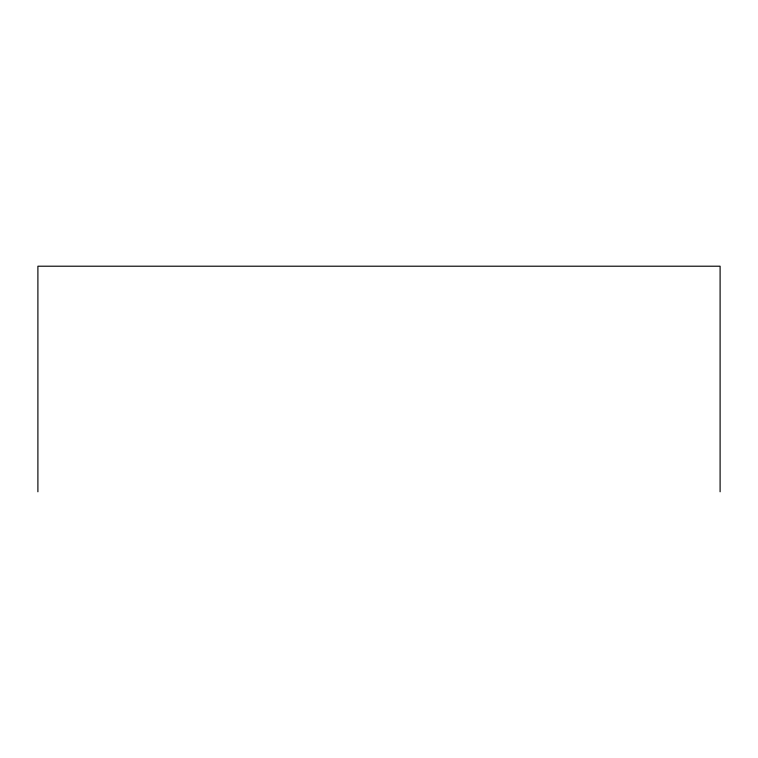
<?xml version="1.0" encoding="UTF-8"?>
<svg xmlns="http://www.w3.org/2000/svg" width="758" height="758" viewBox="0 0 758 758"><rect width="100%" height="100%" fill="white"/><g stroke="black" fill="none" stroke-linecap="round" stroke-linejoin="round"><path stroke-width="1.14" d="M720.1 491.79L720.1 266.21L37.9 266.21L37.9 491.79"/></g></svg>
